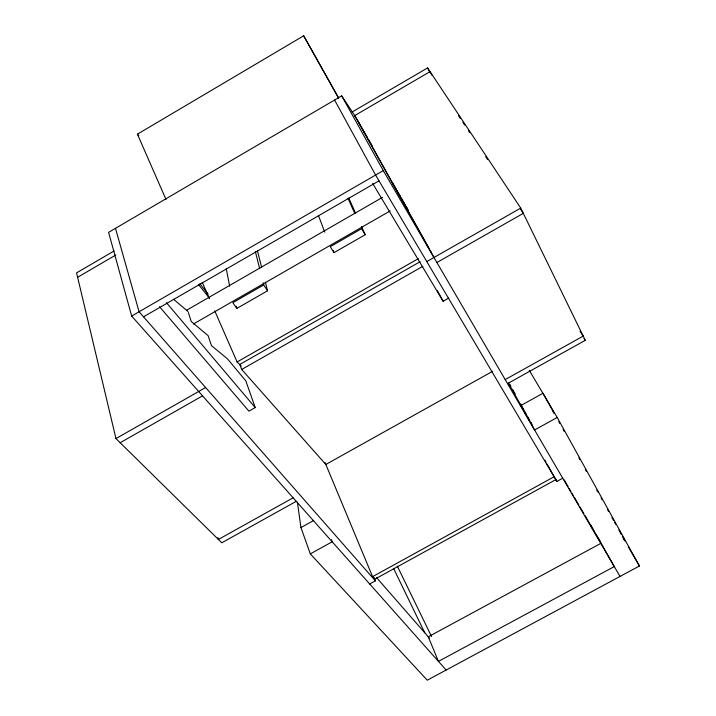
<?xml version="1.0" encoding="UTF-8"?>
<svg xmlns="http://www.w3.org/2000/svg" width="716" height="716" viewBox="0 0 716 716"><rect width="100%" height="100%" fill="white"/><g stroke="black" fill="none" stroke-linecap="round" stroke-linejoin="round"><path stroke-width="1.07" d="M166.031 199.549L137.418 134.169L303.673 35.8L338.507 97.743M367.603 137.902L354.733 115.589L341.702 95.872L108.599 232.36L131.663 316.06L446.14 670.051M114.112 250.958L76.567 272.877L115.974 438.586L221.79 542.8L296.245 501.325M352.102 112.009L427.595 67.931L520.738 208.079L585.276 340.324L507.555 383.615M77.614 277.28L115.804 254.994M354.25 115.867L430.065 71.636L431.793 75.064M131.663 316.06L383.275 170.605L341.702 95.872M143.522 316.839L379.015 180.835M186.715 310.171L382.46 197.401M193.418 323.999L390.184 210.898M263.166 282.793L263.703 284.95L232.861 302.68L236.781 308.453L267.56 290.786L265.376 282.176M365.214 234.723L361.589 228.699L330.291 246.689L333.987 252.65L365.214 234.723L361.562 226.569M214.755 310.887L237.103 361.965L418.35 258.646M420.176 261.689L239.762 364.48L237.103 361.965M115.974 438.586L205.617 387.535M426.79 261.582L520.738 208.079M241.238 366.153L239.762 364.48L241.677 369.465L422.789 266.352M120.181 442.73L202.556 395.858M436.903 262.521L523.315 213.359L520.63 209.305M188.344 312.552L191.261 321.529L208.114 335.652L211.453 345.613L227.357 358.725L245.794 380.831L255.227 407.583L248.917 411.154L159.525 306.708M372.696 183.502L443.123 301.266L448.699 298.107M492.671 371.282L325.834 464.478L241.677 369.465M293.121 497.808L218.398 539.461L217.852 537.618M505.201 379.587L583.209 336.099L580.067 331.231M529.222 370.262L557.218 417.464L639.433 565.989L427.273 680.2L310.305 553.889L300.953 527.549L313.644 520.505M310.305 553.889L332.197 541.797L331.418 539.703M557.218 417.464L534.575 429.976L508.485 383.078M372.571 576.657L554.175 476.713L555.911 479.577L374.969 579.11L372.571 576.657L325.046 462.59M369.671 583.979L375.39 580.846L374.11 577.758M334.596 100.034L375.587 175.044L556.869 481.429L562.74 478.207M601.109 543.229L428.275 636.819L438.443 661.387L614.274 566.571L601.655 544.196M173.549 299.243L188.022 311.55M375.39 580.846L139.083 311.773L115.473 228.332M137.418 134.169L138.797 135.736M376.625 577.687L429.367 638.063M166.443 302.707L255.227 407.583M198.466 284.485L209.636 298.366M199.818 283.715L208.168 294.124M458.562 115.795L460.415 118.579M462.876 122.302L464.729 125.085M468.425 130.661L469.66 132.523M485.699 156.679L487.542 159.462M263.703 284.95L267.56 290.786M584.068 338.453L585.276 340.324M553.029 411.414L554.175 413.32L553.119 411.405M392.144 182.374L400.521 196.775M401.64 198.69L402.759 200.614M403.869 202.539L404.988 204.454M406.661 207.336L407.78 209.26M394.597 186.769L404.101 203.093M405.211 205.018L408.567 210.781M529.652 420.632L520.845 405.533L543.032 393.218L552.797 410.823M530.753 422.521L531.854 424.409M564.163 479.845L568.101 486.603M569.229 488.536L570.92 491.427M572.039 493.36L573.167 495.293M574.295 497.217L578.797 504.941M579.915 506.874L583.853 513.632M584.981 515.556L601.297 543.542M383.275 170.605L620.029 576.434M628.236 546.738L639.433 565.989M368.74 139.709L372.078 145.599M623.206 538.056L624.325 539.989M598.648 538.611L600.303 541.529M590.727 525.034L594.029 530.869M595.685 533.787L598.442 538.647M509.783 384.25L510.875 386.192M514.151 392.001L515.243 393.943M303.673 35.8L338.65 98.208M357.597 120.53L429.305 248.908M430.388 250.851L431.471 252.802M354.733 115.589L433.968 257.491M555.786 479.487L556.869 481.429M544.921 460.155L546.013 462.106M547.096 464.049L554.175 476.713M558.757 421.59L559.849 423.541M563.098 429.412L564.181 431.372M578.823 457.784L579.906 459.735M585.33 469.517L586.413 471.477M596.714 490.066L597.797 492.017M601.055 497.888L602.138 499.849M607.562 509.631L608.645 511.582M611.903 517.453L613.523 520.389M614.614 522.349L615.697 524.3M618.848 529.992L621.399 534.592M622.419 536.436L624.978 541.045M512.584 389.415L513.649 391.357M520.622 403.985L523.835 409.812M524.9 411.754L525.974 413.696M527.585 416.614L529.724 420.498M530.798 422.44L531.863 424.382M437.387 290.741L443.123 301.266M427.595 67.931L429.609 71.904M397.317 566.132L431.56 636.56M393.549 568.352L424.749 632.783M348.764 198.046L355.619 213.332M348.048 198.395L354.823 213.547M202.243 282.292L209.394 298.635M333.2 250.573L333.987 252.65M318.441 215.48L324.76 232.127M257.483 250.967L261.564 267.104M255.352 251.45L259.666 268.742M236.352 306.269L236.781 308.453M226.256 268.679L229.666 286.23M297.373 502.095L300.953 527.549"/></g></svg>
